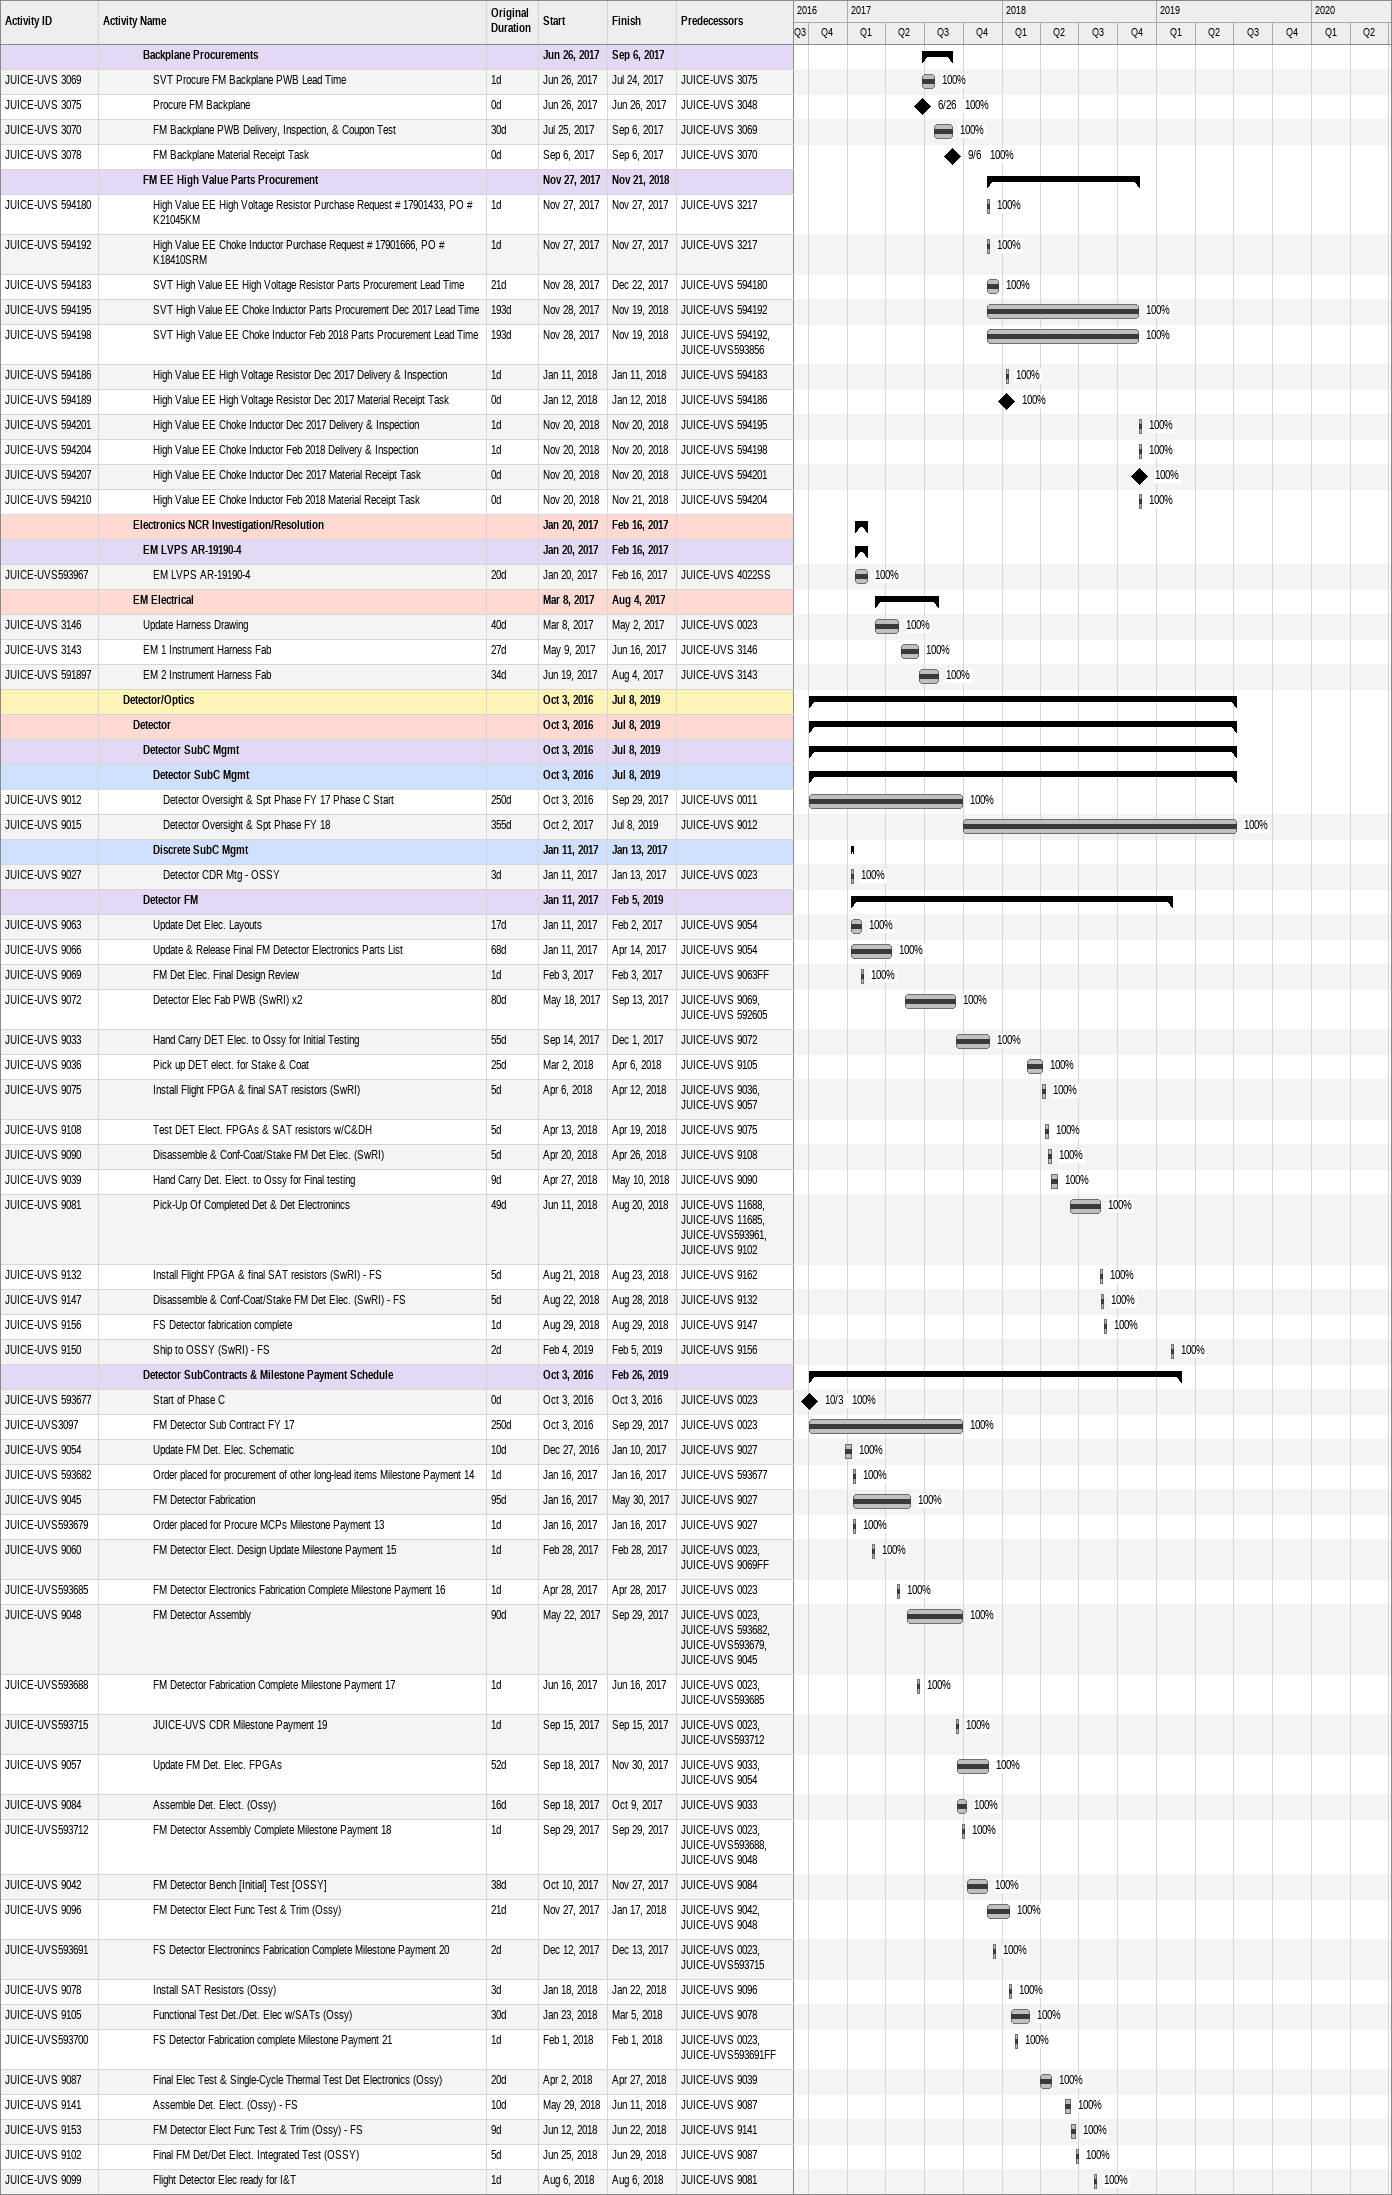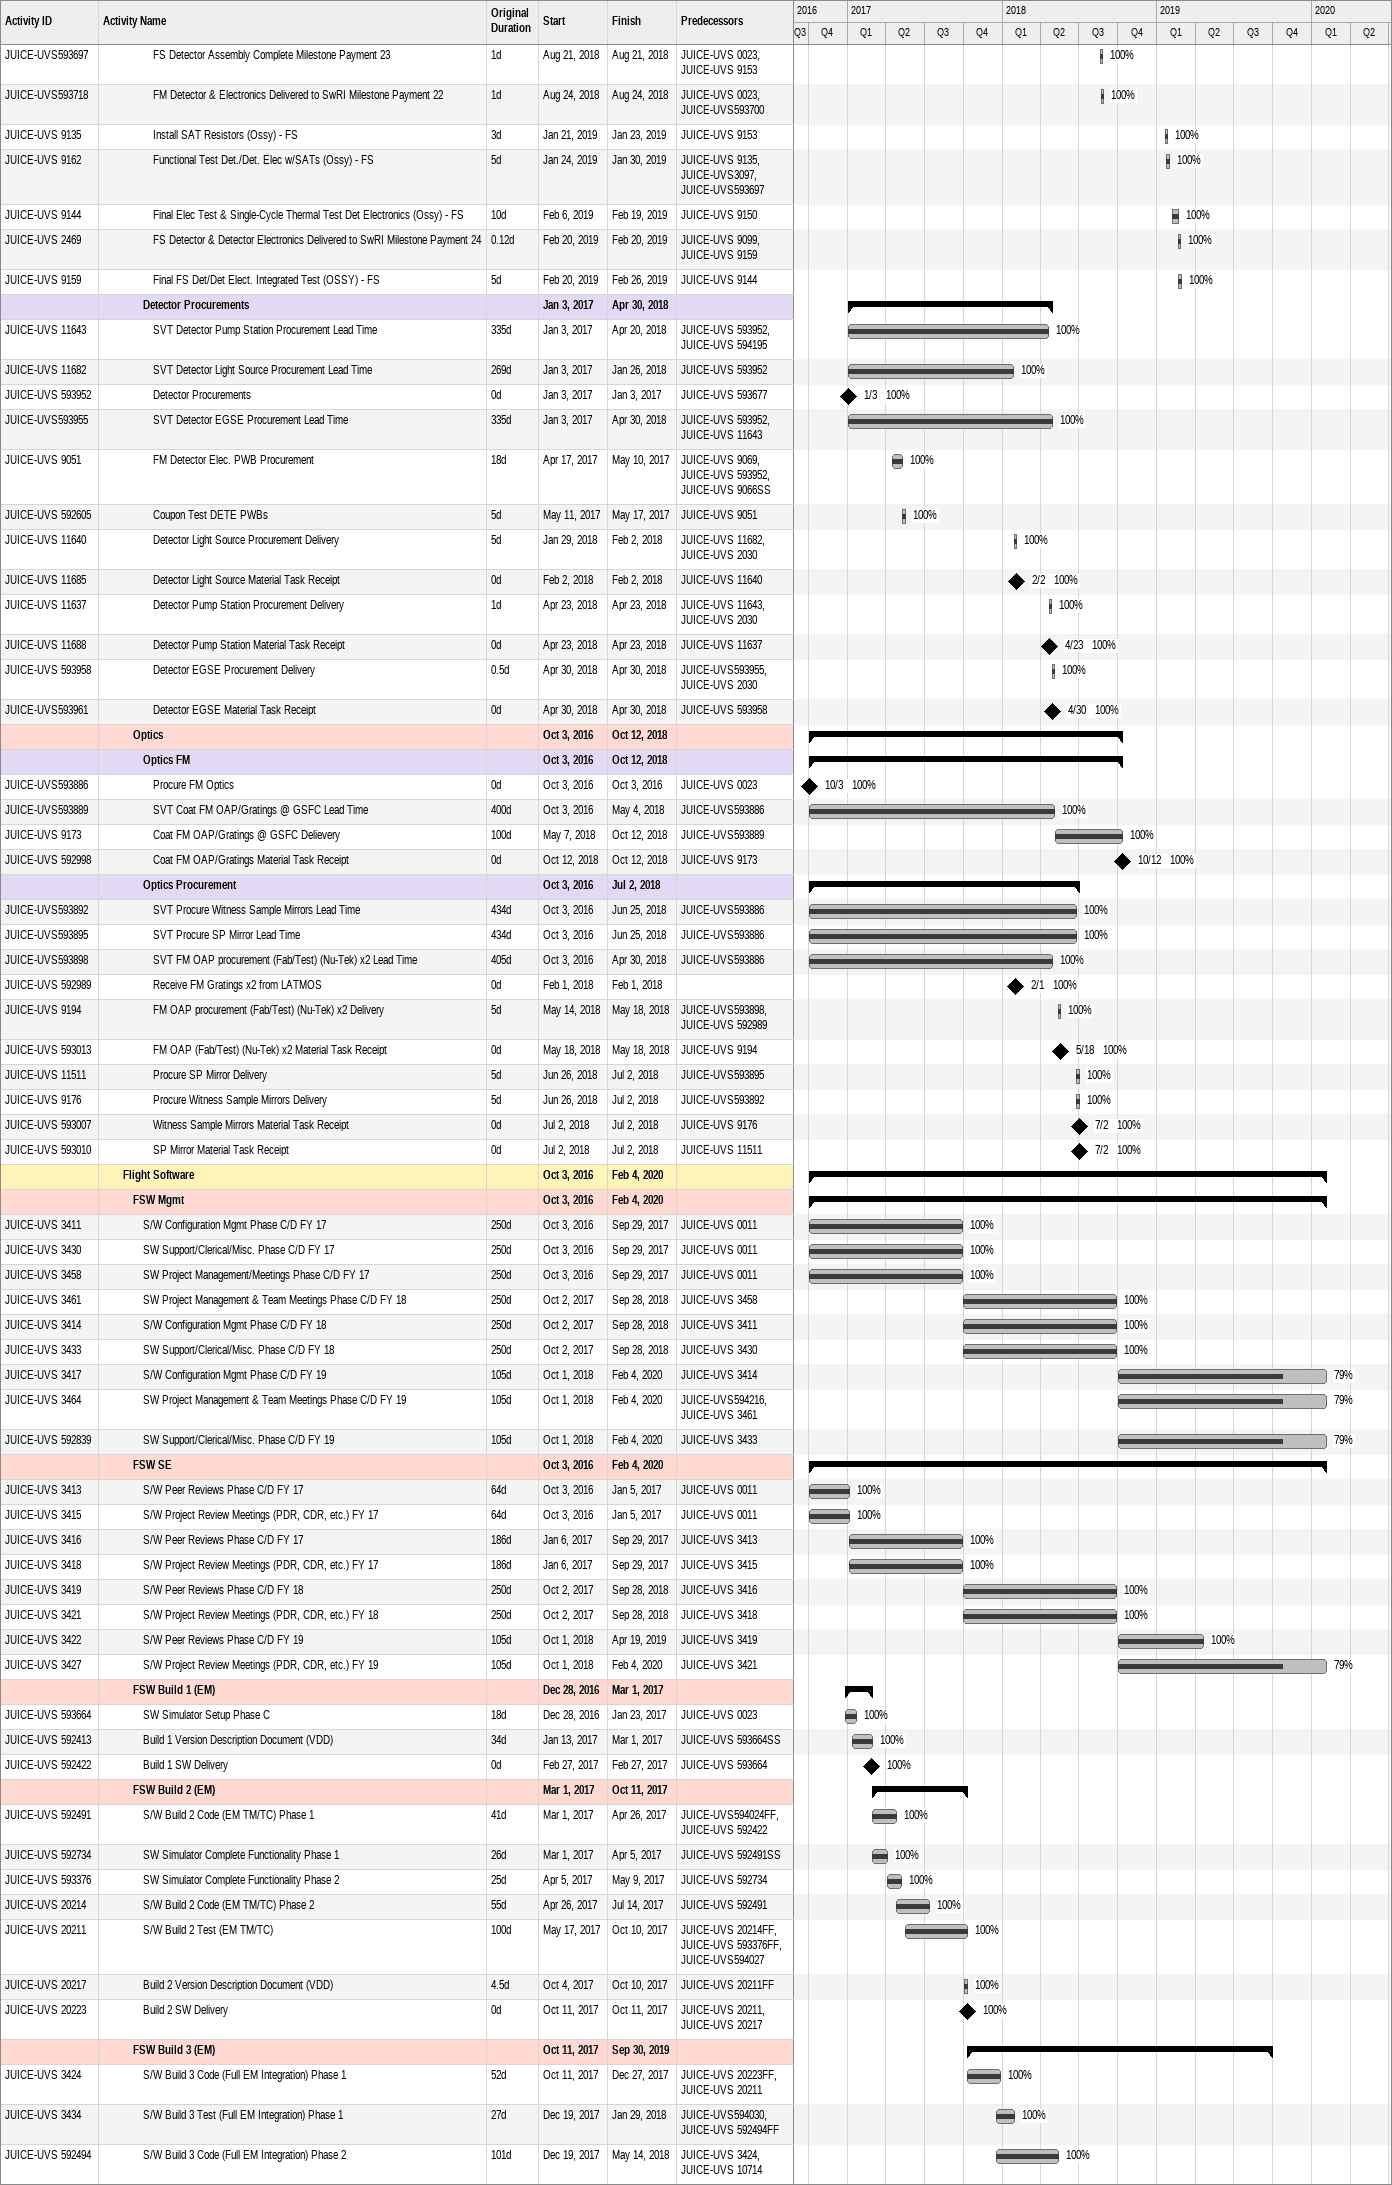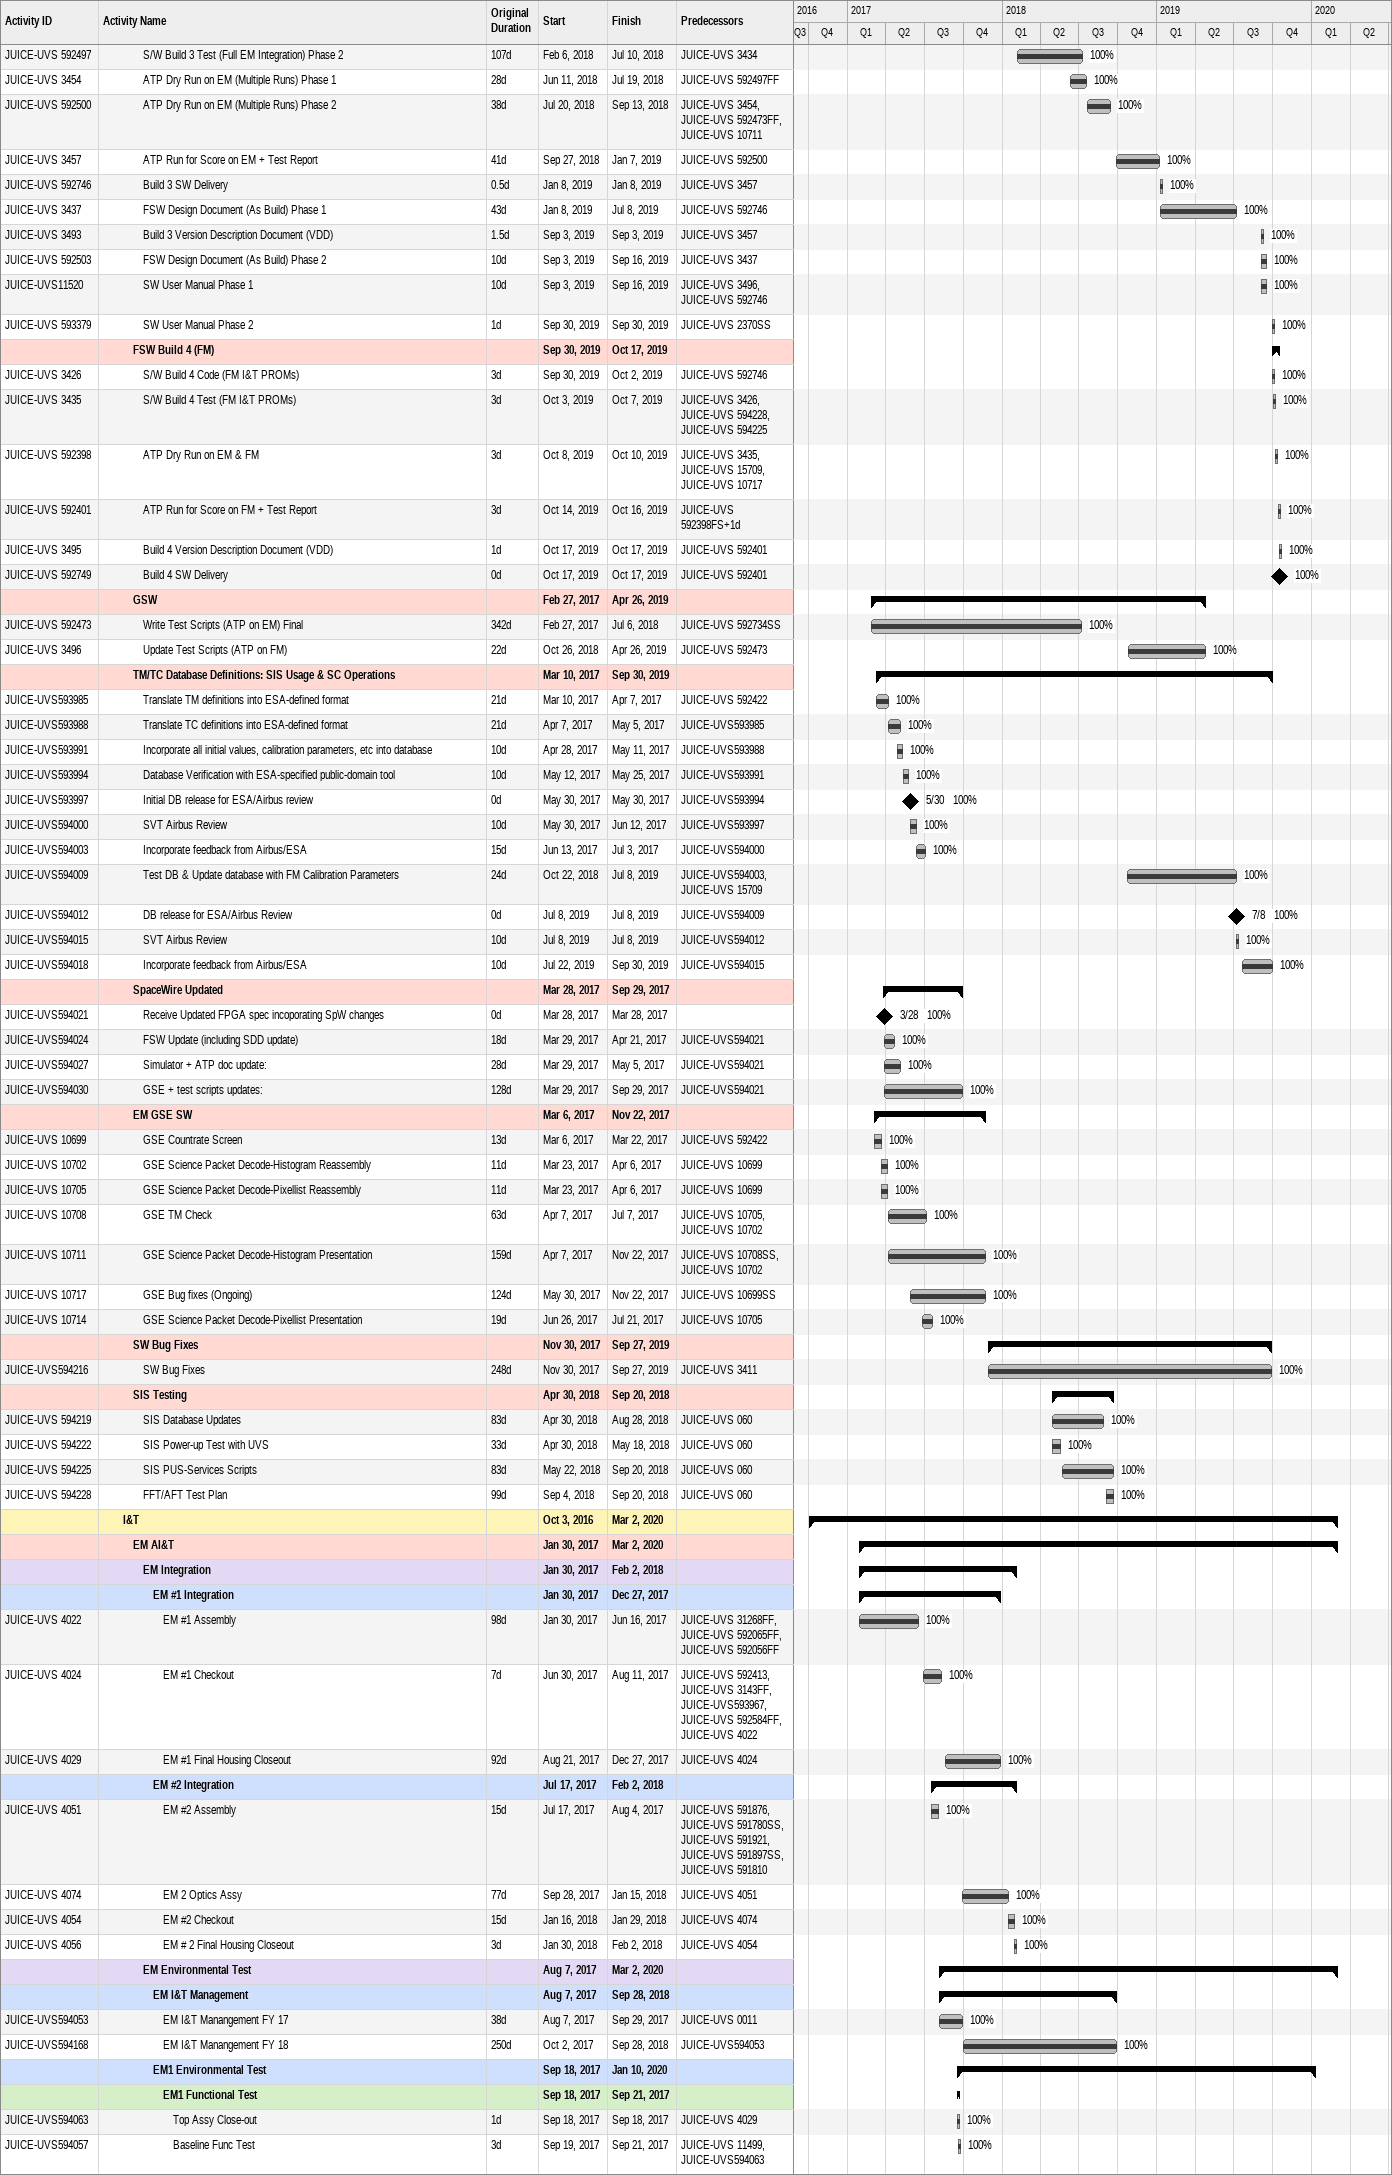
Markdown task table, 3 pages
| ID | Level | Task | Original duration | Start | Finish | Predecessors | % complete |
|---|---|---|---|---|---|---|---|
|  | 5 | **Backplane Procurements** |  | 2017-06-26 | 2017-09-06 |  |  |
| JUICE-UVS 3069 | 6 | SVT Procure FM Backplane PWB Lead Time | 1d | 2017-06-26 | 2017-07-24 | JUICE-UVS 3075 | 100 |
| JUICE-UVS 3075 | 6 | Procure FM Backplane | 0d | 2017-06-26 | 2017-06-26 | JUICE-UVS 3048 | 100 |
| JUICE-UVS 3070 | 6 | FM Backplane PWB Delivery, Inspection, & Coupon Test | 30d | 2017-07-25 | 2017-09-06 | JUICE-UVS 3069 | 100 |
| JUICE-UVS 3078 | 6 | FM Backplane Material Receipt Task | 0d | 2017-09-06 | 2017-09-06 | JUICE-UVS 3070 | 100 |
|  | 5 | **FM EE High Value Parts Procurement** |  | 2017-11-27 | 2018-11-21 |  |  |
| JUICE-UVS 594180 | 6 | High Value EE High Voltage Resistor Purchase Request # 17901433, PO # K21045KM | 1d | 2017-11-27 | 2017-11-27 | JUICE-UVS 3217 | 100 |
| JUICE-UVS 594192 | 6 | High Value EE Choke Inductor Purchase Request # 17901666, PO # K18410SRM | 1d | 2017-11-27 | 2017-11-27 | JUICE-UVS 3217 | 100 |
| JUICE-UVS 594183 | 6 | SVT High Value EE High Voltage Resistor Parts Procurement Lead Time | 21d | 2017-11-28 | 2017-12-22 | JUICE-UVS 594180 | 100 |
| JUICE-UVS 594195 | 6 | SVT High Value EE Choke Inductor Parts Procurement Dec 2017 Lead Time | 193d | 2017-11-28 | 2018-11-19 | JUICE-UVS 594192 | 100 |
| JUICE-UVS 594198 | 6 | SVT High Value EE Choke Inductor Feb 2018 Parts Procurement Lead Time | 193d | 2017-11-28 | 2018-11-19 | JUICE-UVS 594192, JUICE-UVS593856 | 100 |
| JUICE-UVS 594186 | 6 | High Value EE High Voltage Resistor Dec 2017 Delivery & Inspection | 1d | 2018-01-11 | 2018-01-11 | JUICE-UVS 594183 | 100 |
| JUICE-UVS 594189 | 6 | High Value EE High Voltage Resistor Dec 2017 Material Receipt Task | 0d | 2018-01-12 | 2018-01-12 | JUICE-UVS 594186 | 100 |
| JUICE-UVS 594201 | 6 | High Value EE Choke Inductor Dec 2017 Delivery & Inspection | 1d | 2018-11-20 | 2018-11-20 | JUICE-UVS 594195 | 100 |
| JUICE-UVS 594204 | 6 | High Value EE Choke Inductor Feb 2018 Delivery & Inspection | 1d | 2018-11-20 | 2018-11-20 | JUICE-UVS 594198 | 100 |
| JUICE-UVS 594207 | 6 | High Value EE Choke Inductor Dec 2017 Material Receipt Task | 0d | 2018-11-20 | 2018-11-20 | JUICE-UVS 594201 | 100 |
| JUICE-UVS 594210 | 6 | High Value EE Choke Inductor Feb 2018 Material Receipt Task | 0d | 2018-11-20 | 2018-11-21 | JUICE-UVS 594204 | 100 |
|  | 4 | **Electronics NCR Investigation/Resolution** |  | 2017-01-20 | 2017-02-16 |  |  |
|  | 5 | **EM LVPS AR-19190-4** |  | 2017-01-20 | 2017-02-16 |  |  |
| JUICE-UVS593967 | 6 | EM LVPS AR-19190-4 | 20d | 2017-01-20 | 2017-02-16 | JUICE-UVS 4022SS | 100 |
|  | 4 | **EM Electrical** |  | 2017-03-08 | 2017-08-04 |  |  |
| JUICE-UVS 3146 | 5 | Update Harness Drawing | 40d | 2017-03-08 | 2017-05-02 | JUICE-UVS 0023 | 100 |
| JUICE-UVS 3143 | 5 | EM 1 Instrument Harness Fab | 27d | 2017-05-09 | 2017-06-16 | JUICE-UVS 3146 | 100 |
| JUICE-UVS 591897 | 5 | EM 2 Instrument Harness Fab | 34d | 2017-06-19 | 2017-08-04 | JUICE-UVS 3143 | 100 |
|  | 3 | **Detector/Optics** |  | 2016-10-03 | 2019-07-08 |  |  |
|  | 4 | **Detector** |  | 2016-10-03 | 2019-07-08 |  |  |
|  | 5 | **Detector SubC Mgmt** |  | 2016-10-03 | 2019-07-08 |  |  |
|  | 6 | **Detector SubC Mgmt** |  | 2016-10-03 | 2019-07-08 |  |  |
| JUICE-UVS 9012 | 7 | Detector Oversight & Spt Phase FY 17 Phase C Start | 250d | 2016-10-03 | 2017-09-29 | JUICE-UVS 0011 | 100 |
| JUICE-UVS 9015 | 7 | Detector Oversight & Spt Phase FY 18 | 355d | 2017-10-02 | 2019-07-08 | JUICE-UVS 9012 | 100 |
|  | 6 | **Discrete SubC Mgmt** |  | 2017-01-11 | 2017-01-13 |  |  |
| JUICE-UVS 9027 | 7 | Detector CDR Mtg - OSSY | 3d | 2017-01-11 | 2017-01-13 | JUICE-UVS 0023 | 100 |
|  | 5 | **Detector FM** |  | 2017-01-11 | 2019-02-05 |  |  |
| JUICE-UVS 9063 | 6 | Update Det Elec. Layouts | 17d | 2017-01-11 | 2017-02-02 | JUICE-UVS 9054 | 100 |
| JUICE-UVS 9066 | 6 | Update & Release Final FM Detector Electronics Parts List | 68d | 2017-01-11 | 2017-04-14 | JUICE-UVS 9054 | 100 |
| JUICE-UVS 9069 | 6 | FM Det Elec. Final Design Review | 1d | 2017-02-03 | 2017-02-03 | JUICE-UVS 9063FF | 100 |
| JUICE-UVS 9072 | 6 | Detector Elec Fab PWB (SwRI) x2 | 80d | 2017-05-18 | 2017-09-13 | JUICE-UVS 9069, JUICE-UVS 592605 | 100 |
| JUICE-UVS 9033 | 6 | Hand Carry DET Elec. to Ossy for Initial Testing | 55d | 2017-09-14 | 2017-12-01 | JUICE-UVS 9072 | 100 |
| JUICE-UVS 9036 | 6 | Pick up DET elect. for Stake & Coat | 25d | 2018-03-02 | 2018-04-06 | JUICE-UVS 9105 | 100 |
| JUICE-UVS 9075 | 6 | Install Flight FPGA & final SAT resistors (SwRI) | 5d | 2018-04-06 | 2018-04-12 | JUICE-UVS 9036, JUICE-UVS 9057 | 100 |
| JUICE-UVS 9108 | 6 | Test DET Elect. FPGAs & SAT resistors w/C&DH | 5d | 2018-04-13 | 2018-04-19 | JUICE-UVS 9075 | 100 |
| JUICE-UVS 9090 | 6 | Disassemble & Conf-Coat/Stake FM Det Elec. (SwRI) | 5d | 2018-04-20 | 2018-04-26 | JUICE-UVS 9108 | 100 |
| JUICE-UVS 9039 | 6 | Hand Carry Det. Elect. to Ossy for Final testing | 9d | 2018-04-27 | 2018-05-10 | JUICE-UVS 9090 | 100 |
| JUICE-UVS 9081 | 6 | Pick-Up Of Completed Det & Det Electronincs | 49d | 2018-06-11 | 2018-08-20 | JUICE-UVS 11688, JUICE-UVS 11685, JUICE-UVS593961, JUICE-UVS 9102 | 100 |
| JUICE-UVS 9132 | 6 | Install Flight FPGA & final SAT resistors (SwRI) - FS | 5d | 2018-08-21 | 2018-08-23 | JUICE-UVS 9162 | 100 |
| JUICE-UVS 9147 | 6 | Disassemble & Conf-Coat/Stake FM Det Elec. (SwRI) - FS | 5d | 2018-08-22 | 2018-08-28 | JUICE-UVS 9132 | 100 |
| JUICE-UVS 9156 | 6 | FS Detector fabrication complete | 1d | 2018-08-29 | 2018-08-29 | JUICE-UVS 9147 | 100 |
| JUICE-UVS 9150 | 6 | Ship to OSSY (SwRI) - FS | 2d | 2019-02-04 | 2019-02-05 | JUICE-UVS 9156 | 100 |
|  | 5 | **Detector SubContracts & Milestone Payment Schedule** |  | 2016-10-03 | 2019-02-26 |  |  |
| JUICE-UVS 593677 | 6 | Start of Phase C | 0d | 2016-10-03 | 2016-10-03 | JUICE-UVS 0023 | 100 |
| JUICE-UVS3097 | 6 | FM Detector Sub Contract FY 17 | 250d | 2016-10-03 | 2017-09-29 | JUICE-UVS 0023 | 100 |
| JUICE-UVS 9054 | 6 | Update FM Det. Elec. Schematic | 10d | 2016-12-27 | 2017-01-10 | JUICE-UVS 9027 | 100 |
| JUICE-UVS 593682 | 6 | Order placed for procurement of other long-lead items Milestone Payment 14 | 1d | 2017-01-16 | 2017-01-16 | JUICE-UVS 593677 | 100 |
| JUICE-UVS 9045 | 6 | FM Detector Fabrication | 95d | 2017-01-16 | 2017-05-30 | JUICE-UVS 9027 | 100 |
| JUICE-UVS593679 | 6 | Order placed for Procure MCPs Milestone Payment 13 | 1d | 2017-01-16 | 2017-01-16 | JUICE-UVS 9027 | 100 |
| JUICE-UVS 9060 | 6 | FM Detector Elect. Design Update Milestone Payment 15 | 1d | 2017-02-28 | 2017-02-28 | JUICE-UVS 0023, JUICE-UVS 9069FF | 100 |
| JUICE-UVS593685 | 6 | FM Detector Electronics Fabrication Complete Milestone Payment 16 | 1d | 2017-04-28 | 2017-04-28 | JUICE-UVS 0023 | 100 |
| JUICE-UVS 9048 | 6 | FM Detector Assembly | 90d | 2017-05-22 | 2017-09-29 | JUICE-UVS 0023, JUICE-UVS 593682, JUICE-UVS593679, JUICE-UVS 9045 | 100 |
| JUICE-UVS593688 | 6 | FM Detector Fabrication Complete Milestone Payment 17 | 1d | 2017-06-16 | 2017-06-16 | JUICE-UVS 0023, JUICE-UVS593685 | 100 |
| JUICE-UVS593715 | 6 | JUICE-UVS CDR Milestone Payment 19 | 1d | 2017-09-15 | 2017-09-15 | JUICE-UVS 0023, JUICE-UVS593712 | 100 |
| JUICE-UVS 9057 | 6 | Update FM Det. Elec. FPGAs | 52d | 2017-09-18 | 2017-11-30 | JUICE-UVS 9033, JUICE-UVS 9054 | 100 |
| JUICE-UVS 9084 | 6 | Assemble Det. Elect. (Ossy) | 16d | 2017-09-18 | 2017-10-09 | JUICE-UVS 9033 | 100 |
| JUICE-UVS593712 | 6 | FM Detector Assembly Complete Milestone Payment 18 | 1d | 2017-09-29 | 2017-09-29 | JUICE-UVS 0023, JUICE-UVS593688, JUICE-UVS 9048 | 100 |
| JUICE-UVS 9042 | 6 | FM Detector Bench [Initial] Test [OSSY] | 38d | 2017-10-10 | 2017-11-27 | JUICE-UVS 9084 | 100 |
| JUICE-UVS 9096 | 6 | FM Detector Elect Func Test & Trim (Ossy) | 21d | 2017-11-27 | 2018-01-17 | JUICE-UVS 9042, JUICE-UVS 9048 | 100 |
| JUICE-UVS593691 | 6 | FS Detector Electronincs Fabrication Complete Milestone Payment 20 | 2d | 2017-12-12 | 2017-12-13 | JUICE-UVS 0023, JUICE-UVS593715 | 100 |
| JUICE-UVS 9078 | 6 | Install SAT Resistors (Ossy) | 3d | 2018-01-18 | 2018-01-22 | JUICE-UVS 9096 | 100 |
| JUICE-UVS 9105 | 6 | Functional Test Det./Det. Elec w/SATs (Ossy) | 30d | 2018-01-23 | 2018-03-05 | JUICE-UVS 9078 | 100 |
| JUICE-UVS593700 | 6 | FS Detector Fabrication complete Milestone Payment 21 | 1d | 2018-02-01 | 2018-02-01 | JUICE-UVS 0023, JUICE-UVS593691FF | 100 |
| JUICE-UVS 9087 | 6 | Final Elec Test & Single-Cycle Thermal Test Det Electronics (Ossy) | 20d | 2018-04-02 | 2018-04-27 | JUICE-UVS 9039 | 100 |
| JUICE-UVS 9141 | 6 | Assemble Det. Elect. (Ossy) - FS | 10d | 2018-05-29 | 2018-06-11 | JUICE-UVS 9087 | 100 |
| JUICE-UVS 9153 | 6 | FM Detector Elect Func Test & Trim (Ossy) - FS | 9d | 2018-06-12 | 2018-06-22 | JUICE-UVS 9141 | 100 |
| JUICE-UVS 9102 | 6 | Final FM Det/Det Elect. Integrated Test (OSSY) | 5d | 2018-06-25 | 2018-06-29 | JUICE-UVS 9087 | 100 |
| JUICE-UVS 9099 | 6 | Flight Detector Elec ready for I&T | 1d | 2018-08-06 | 2018-08-06 | JUICE-UVS 9081 | 100 |
| JUICE-UVS593697 | 6 | FS Detector Assembly Complete Milestone Payment 23 | 1d | 2018-08-21 | 2018-08-21 | JUICE-UVS 0023, JUICE-UVS 9153 | 100 |
| JUICE-UVS593718 | 6 | FM Detector & Electronics Delivered to SwRI Milestone Payment 22 | 1d | 2018-08-24 | 2018-08-24 | JUICE-UVS 0023, JUICE-UVS593700 | 100 |
| JUICE-UVS 9135 | 6 | Install SAT Resistors (Ossy) - FS | 3d | 2019-01-21 | 2019-01-23 | JUICE-UVS 9153 | 100 |
| JUICE-UVS 9162 | 6 | Functional Test Det./Det. Elec w/SATs (Ossy) - FS | 5d | 2019-01-24 | 2019-01-30 | JUICE-UVS 9135, JUICE-UVS3097, JUICE-UVS593697 | 100 |
| JUICE-UVS 9144 | 6 | Final Elec Test & Single-Cycle Thermal Test Det Electronics (Ossy) - FS | 10d | 2019-02-06 | 2019-02-19 | JUICE-UVS 9150 | 100 |
| JUICE-UVS 2469 | 6 | FS Detector & Detector Electronics Delivered to SwRI Milestone Payment 24 | 0.12d | 2019-02-20 | 2019-02-20 | JUICE-UVS 9099, JUICE-UVS 9159 | 100 |
| JUICE-UVS 9159 | 6 | Final FS Det/Det Elect. Integrated Test (OSSY) - FS | 5d | 2019-02-20 | 2019-02-26 | JUICE-UVS 9144 | 100 |
|  | 5 | **Detector Procurements** |  | 2017-01-03 | 2018-04-30 |  |  |
| JUICE-UVS 11643 | 6 | SVT Detector Pump Station Procurement Lead Time | 335d | 2017-01-03 | 2018-04-20 | JUICE-UVS 593952, JUICE-UVS 594195 | 100 |
| JUICE-UVS 11682 | 6 | SVT Detector Light Source Procurement Lead Time | 269d | 2017-01-03 | 2018-01-26 | JUICE-UVS 593952 | 100 |
| JUICE-UVS 593952 | 6 | Detector Procurements | 0d | 2017-01-03 | 2017-01-03 | JUICE-UVS 593677 | 100 |
| JUICE-UVS593955 | 6 | SVT Detector EGSE Procurement Lead Time | 335d | 2017-01-03 | 2018-04-30 | JUICE-UVS 593952, JUICE-UVS 11643 | 100 |
| JUICE-UVS 9051 | 6 | FM Detector Elec. PWB Procurement | 18d | 2017-04-17 | 2017-05-10 | JUICE-UVS 9069, JUICE-UVS 593952, JUICE-UVS 9066SS | 100 |
| JUICE-UVS 592605 | 6 | Coupon Test DETE PWBs | 5d | 2017-05-11 | 2017-05-17 | JUICE-UVS 9051 | 100 |
| JUICE-UVS 11640 | 6 | Detector Light Source Procurement Delivery | 5d | 2018-01-29 | 2018-02-02 | JUICE-UVS 11682, JUICE-UVS 2030 | 100 |
| JUICE-UVS 11685 | 6 | Detector Light Source Material Task Receipt | 0d | 2018-02-02 | 2018-02-02 | JUICE-UVS 11640 | 100 |
| JUICE-UVS 11637 | 6 | Detector Pump Station Procurement Delivery | 1d | 2018-04-23 | 2018-04-23 | JUICE-UVS 11643, JUICE-UVS 2030 | 100 |
| JUICE-UVS 11688 | 6 | Detector Pump Station Material Task Receipt | 0d | 2018-04-23 | 2018-04-23 | JUICE-UVS 11637 | 100 |
| JUICE-UVS 593958 | 6 | Detector EGSE Procurement Delivery | 0.5d | 2018-04-30 | 2018-04-30 | JUICE-UVS593955, JUICE-UVS 2030 | 100 |
| JUICE-UVS593961 | 6 | Detector EGSE Material Task Receipt | 0d | 2018-04-30 | 2018-04-30 | JUICE-UVS 593958 | 100 |
|  | 4 | **Optics** |  | 2016-10-03 | 2018-10-12 |  |  |
|  | 5 | **Optics FM** |  | 2016-10-03 | 2018-10-12 |  |  |
| JUICE-UVS593886 | 6 | Procure FM Optics | 0d | 2016-10-03 | 2016-10-03 | JUICE-UVS 0023 | 100 |
| JUICE-UVS593889 | 6 | SVT Coat FM OAP/Gratings @ GSFC Lead Time | 400d | 2016-10-03 | 2018-05-04 | JUICE-UVS593886 | 100 |
| JUICE-UVS 9173 | 6 | Coat FM OAP/Gratings @ GSFC Delievery | 100d | 2018-05-07 | 2018-10-12 | JUICE-UVS593889 | 100 |
| JUICE-UVS 592998 | 6 | Coat FM OAP/Gratings Material Task Receipt | 0d | 2018-10-12 | 2018-10-12 | JUICE-UVS 9173 | 100 |
|  | 5 | **Optics Procurement** |  | 2016-10-03 | 2018-07-02 |  |  |
| JUICE-UVS593892 | 6 | SVT Procure Witness Sample Mirrors Lead Time | 434d | 2016-10-03 | 2018-06-25 | JUICE-UVS593886 | 100 |
| JUICE-UVS593895 | 6 | SVT Procure SP Mirror Lead Time | 434d | 2016-10-03 | 2018-06-25 | JUICE-UVS593886 | 100 |
| JUICE-UVS593898 | 6 | SVT FM OAP procurement (Fab/Test) (Nu-Tek) x2 Lead Time | 405d | 2016-10-03 | 2018-04-30 | JUICE-UVS593886 | 100 |
| JUICE-UVS 592989 | 6 | Receive FM Gratings x2 from LATMOS | 0d | 2018-02-01 | 2018-02-01 |  | 100 |
| JUICE-UVS 9194 | 6 | FM OAP procurement (Fab/Test) (Nu-Tek) x2 Delivery | 5d | 2018-05-14 | 2018-05-18 | JUICE-UVS593898, JUICE-UVS 592989 | 100 |
| JUICE-UVS 593013 | 6 | FM OAP (Fab/Test) (Nu-Tek) x2 Material Task Receipt | 0d | 2018-05-18 | 2018-05-18 | JUICE-UVS 9194 | 100 |
| JUICE-UVS 11511 | 6 | Procure SP Mirror Delivery | 5d | 2018-06-26 | 2018-07-02 | JUICE-UVS593895 | 100 |
| JUICE-UVS 9176 | 6 | Procure Witness Sample Mirrors Delivery | 5d | 2018-06-26 | 2018-07-02 | JUICE-UVS593892 | 100 |
| JUICE-UVS 593007 | 6 | Witness Sample Mirrors Material Task Receipt | 0d | 2018-07-02 | 2018-07-02 | JUICE-UVS 9176 | 100 |
| JUICE-UVS 593010 | 6 | SP Mirror Material Task Receipt | 0d | 2018-07-02 | 2018-07-02 | JUICE-UVS 11511 | 100 |
|  | 3 | **Flight Software** |  | 2016-10-03 | 2020-02-04 |  |  |
|  | 4 | **FSW Mgmt** |  | 2016-10-03 | 2020-02-04 |  |  |
| JUICE-UVS 3411 | 5 | S/W Configuration Mgmt Phase C/D FY 17 | 250d | 2016-10-03 | 2017-09-29 | JUICE-UVS 0011 | 100 |
| JUICE-UVS 3430 | 5 | SW Support/Clerical/Misc. Phase C/D FY 17 | 250d | 2016-10-03 | 2017-09-29 | JUICE-UVS 0011 | 100 |
| JUICE-UVS 3458 | 5 | SW Project Management/Meetings Phase C/D FY 17 | 250d | 2016-10-03 | 2017-09-29 | JUICE-UVS 0011 | 100 |
| JUICE-UVS 3461 | 5 | SW Project Management & Team Meetings Phase C/D FY 18 | 250d | 2017-10-02 | 2018-09-28 | JUICE-UVS 3458 | 100 |
| JUICE-UVS 3414 | 5 | S/W Configuration Mgmt Phase C/D FY 18 | 250d | 2017-10-02 | 2018-09-28 | JUICE-UVS 3411 | 100 |
| JUICE-UVS 3433 | 5 | SW Support/Clerical/Misc. Phase C/D FY 18 | 250d | 2017-10-02 | 2018-09-28 | JUICE-UVS 3430 | 100 |
| JUICE-UVS 3417 | 5 | S/W Configuration Mgmt Phase C/D FY 19 | 105d | 2018-10-01 | 2020-02-04 | JUICE-UVS 3414 | 79 |
| JUICE-UVS 3464 | 5 | SW Project Management & Team Meetings Phase C/D FY 19 | 105d | 2018-10-01 | 2020-02-04 | JUICE-UVS594216, JUICE-UVS 3461 | 79 |
| JUICE-UVS 592839 | 5 | SW Support/Clerical/Misc. Phase C/D FY 19 | 105d | 2018-10-01 | 2020-02-04 | JUICE-UVS 3433 | 79 |
|  | 4 | **FSW SE** |  | 2016-10-03 | 2020-02-04 |  |  |
| JUICE-UVS 3413 | 5 | S/W Peer Reviews Phase C/D FY 17 | 64d | 2016-10-03 | 2017-01-05 | JUICE-UVS 0011 | 100 |
| JUICE-UVS 3415 | 5 | S/W Project Review Meetings (PDR, CDR, etc.) FY 17 | 64d | 2016-10-03 | 2017-01-05 | JUICE-UVS 0011 | 100 |
| JUICE-UVS 3416 | 5 | S/W Peer Reviews Phase C/D FY 17 | 186d | 2017-01-06 | 2017-09-29 | JUICE-UVS 3413 | 100 |
| JUICE-UVS 3418 | 5 | S/W Project Review Meetings (PDR, CDR, etc.) FY 17 | 186d | 2017-01-06 | 2017-09-29 | JUICE-UVS 3415 | 100 |
| JUICE-UVS 3419 | 5 | S/W Peer Reviews Phase C/D FY 18 | 250d | 2017-10-02 | 2018-09-28 | JUICE-UVS 3416 | 100 |
| JUICE-UVS 3421 | 5 | S/W Project Review Meetings (PDR, CDR, etc.) FY 18 | 250d | 2017-10-02 | 2018-09-28 | JUICE-UVS 3418 | 100 |
| JUICE-UVS 3422 | 5 | S/W Peer Reviews Phase C/D FY 19 | 105d | 2018-10-01 | 2019-04-19 | JUICE-UVS 3419 | 100 |
| JUICE-UVS 3427 | 5 | S/W Project Review Meetings (PDR, CDR, etc.) FY 19 | 105d | 2018-10-01 | 2020-02-04 | JUICE-UVS 3421 | 79 |
|  | 4 | **FSW Build 1 (EM)** |  | 2016-12-28 | 2017-03-01 |  |  |
| JUICE-UVS 593664 | 5 | SW Simulator Setup Phase C | 18d | 2016-12-28 | 2017-01-23 | JUICE-UVS 0023 | 100 |
| JUICE-UVS 592413 | 5 | Build 1 Version Description Document (VDD) | 34d | 2017-01-13 | 2017-03-01 | JUICE-UVS 593664SS | 100 |
| JUICE-UVS 592422 | 5 | Build 1 SW Delivery | 0d | 2017-02-27 | 2017-02-27 | JUICE-UVS 593664 | 100 |
|  | 4 | **FSW Build 2 (EM)** |  | 2017-03-01 | 2017-10-11 |  |  |
| JUICE-UVS 592491 | 5 | S/W Build 2 Code (EM TM/TC) Phase 1 | 41d | 2017-03-01 | 2017-04-26 | JUICE-UVS594024FF, JUICE-UVS 592422 | 100 |
| JUICE-UVS 592734 | 5 | SW Simulator Complete Functionality Phase 1 | 26d | 2017-03-01 | 2017-04-05 | JUICE-UVS 592491SS | 100 |
| JUICE-UVS 593376 | 5 | SW Simulator Complete Functionality Phase 2 | 25d | 2017-04-05 | 2017-05-09 | JUICE-UVS 592734 | 100 |
| JUICE-UVS 20214 | 5 | S/W Build 2 Code (EM TM/TC) Phase 2 | 55d | 2017-04-26 | 2017-07-14 | JUICE-UVS 592491 | 100 |
| JUICE-UVS 20211 | 5 | S/W Build 2 Test (EM TM/TC) | 100d | 2017-05-17 | 2017-10-10 | JUICE-UVS 20214FF, JUICE-UVS 593376FF, JUICE-UVS594027 | 100 |
| JUICE-UVS 20217 | 5 | Build 2 Version Description Document (VDD) | 4.5d | 2017-10-04 | 2017-10-10 | JUICE-UVS 20211FF | 100 |
| JUICE-UVS 20223 | 5 | Build 2 SW Delivery | 0d | 2017-10-11 | 2017-10-11 | JUICE-UVS 20211, JUICE-UVS 20217 | 100 |
|  | 4 | **FSW Build 3 (EM)** |  | 2017-10-11 | 2019-09-30 |  |  |
| JUICE-UVS 3424 | 5 | S/W Build 3 Code (Full EM Integration) Phase 1 | 52d | 2017-10-11 | 2017-12-27 | JUICE-UVS 20223FF, JUICE-UVS 20211 | 100 |
| JUICE-UVS 3434 | 5 | S/W Build 3 Test (Full EM Integration) Phase 1 | 27d | 2017-12-19 | 2018-01-29 | JUICE-UVS594030, JUICE-UVS 592494FF | 100 |
| JUICE-UVS 592494 | 5 | S/W Build 3 Code (Full EM Integration) Phase 2 | 101d | 2017-12-19 | 2018-05-14 | JUICE-UVS 3424, JUICE-UVS 10714 | 100 |
| JUICE-UVS 592497 | 5 | S/W Build 3 Test (Full EM Integration) Phase 2 | 107d | 2018-02-06 | 2018-07-10 | JUICE-UVS 3434 | 100 |
| JUICE-UVS 3454 | 5 | ATP Dry Run on EM (Multiple Runs) Phase 1 | 28d | 2018-06-11 | 2018-07-19 | JUICE-UVS 592497FF | 100 |
| JUICE-UVS 592500 | 5 | ATP Dry Run on EM (Multiple Runs) Phase 2 | 38d | 2018-07-20 | 2018-09-13 | JUICE-UVS 3454, JUICE-UVS 592473FF, JUICE-UVS 10711 | 100 |
| JUICE-UVS 3457 | 5 | ATP Run for Score on EM + Test Report | 41d | 2018-09-27 | 2019-01-07 | JUICE-UVS 592500 | 100 |
| JUICE-UVS 592746 | 5 | Build 3 SW Delivery | 0.5d | 2019-01-08 | 2019-01-08 | JUICE-UVS 3457 | 100 |
| JUICE-UVS 3437 | 5 | FSW Design Document (As Build) Phase 1 | 43d | 2019-01-08 | 2019-07-08 | JUICE-UVS 592746 | 100 |
| JUICE-UVS 3493 | 5 | Build 3 Version Description Document (VDD) | 1.5d | 2019-09-03 | 2019-09-03 | JUICE-UVS 3457 | 100 |
| JUICE-UVS 592503 | 5 | FSW Design Document (As Build) Phase 2 | 10d | 2019-09-03 | 2019-09-16 | JUICE-UVS 3437 | 100 |
| JUICE-UVS11520 | 5 | SW User Manual Phase 1 | 10d | 2019-09-03 | 2019-09-16 | JUICE-UVS 3496, JUICE-UVS 592746 | 100 |
| JUICE-UVS 593379 | 5 | SW User Manual Phase 2 | 1d | 2019-09-30 | 2019-09-30 | JUICE-UVS 2370SS | 100 |
|  | 4 | **FSW Build 4 (FM)** |  | 2019-09-30 | 2019-10-17 |  |  |
| JUICE-UVS 3426 | 5 | S/W Build 4 Code (FM I&T PROMs) | 3d | 2019-09-30 | 2019-10-02 | JUICE-UVS 592746 | 100 |
| JUICE-UVS 3435 | 5 | S/W Build 4 Test (FM I&T PROMs) | 3d | 2019-10-03 | 2019-10-07 | JUICE-UVS 3426, JUICE-UVS 594228, JUICE-UVS 594225 | 100 |
| JUICE-UVS 592398 | 5 | ATP Dry Run on EM & FM | 3d | 2019-10-08 | 2019-10-10 | JUICE-UVS 3435, JUICE-UVS 15709, JUICE-UVS 10717 | 100 |
| JUICE-UVS 592401 | 5 | ATP Run for Score on FM + Test Report | 3d | 2019-10-14 | 2019-10-16 | JUICE-UVS 592398FS+1d | 100 |
| JUICE-UVS 3495 | 5 | Build 4 Version Description Document (VDD) | 1d | 2019-10-17 | 2019-10-17 | JUICE-UVS 592401 | 100 |
| JUICE-UVS 592749 | 5 | Build 4 SW Delivery | 0d | 2019-10-17 | 2019-10-17 | JUICE-UVS 592401 | 100 |
|  | 4 | **GSW** |  | 2017-02-27 | 2019-04-26 |  |  |
| JUICE-UVS 592473 | 5 | Write Test Scripts (ATP on EM) Final | 342d | 2017-02-27 | 2018-07-06 | JUICE-UVS 592734SS | 100 |
| JUICE-UVS 3496 | 5 | Update Test Scripts (ATP on FM) | 22d | 2018-10-26 | 2019-04-26 | JUICE-UVS 592473 | 100 |
|  | 4 | **TM/TC Database Definitions: SIS Usage & SC Operations** |  | 2017-03-10 | 2019-09-30 |  |  |
| JUICE-UVS593985 | 5 | Translate TM definitions into ESA-defined format | 21d | 2017-03-10 | 2017-04-07 | JUICE-UVS 592422 | 100 |
| JUICE-UVS593988 | 5 | Translate TC definitions into ESA-defined format | 21d | 2017-04-07 | 2017-05-05 | JUICE-UVS593985 | 100 |
| JUICE-UVS593991 | 5 | Incorporate all initial values, calibration parameters, etc into database | 10d | 2017-04-28 | 2017-05-11 | JUICE-UVS593988 | 100 |
| JUICE-UVS593994 | 5 | Database Verification with ESA-specified public-domain tool | 10d | 2017-05-12 | 2017-05-25 | JUICE-UVS593991 | 100 |
| JUICE-UVS593997 | 5 | Initial DB release for ESA/Airbus review | 0d | 2017-05-30 | 2017-05-30 | JUICE-UVS593994 | 100 |
| JUICE-UVS594000 | 5 | SVT Airbus Review | 10d | 2017-05-30 | 2017-06-12 | JUICE-UVS593997 | 100 |
| JUICE-UVS594003 | 5 | Incorporate feedback from Airbus/ESA | 15d | 2017-06-13 | 2017-07-03 | JUICE-UVS594000 | 100 |
| JUICE-UVS594009 | 5 | Test DB & Update database with FM Calibration Parameters | 24d | 2018-10-22 | 2019-07-08 | JUICE-UVS594003, JUICE-UVS 15709 | 100 |
| JUICE-UVS594012 | 5 | DB release for ESA/Airbus Review | 0d | 2019-07-08 | 2019-07-08 | JUICE-UVS594009 | 100 |
| JUICE-UVS594015 | 5 | SVT Airbus Review | 10d | 2019-07-08 | 2019-07-08 | JUICE-UVS594012 | 100 |
| JUICE-UVS594018 | 5 | Incorporate feedback from Airbus/ESA | 10d | 2019-07-22 | 2019-09-30 | JUICE-UVS594015 | 100 |
|  | 4 | **SpaceWire Updated** |  | 2017-03-28 | 2017-09-29 |  |  |
| JUICE-UVS594021 | 5 | Receive Updated FPGA spec incoporating SpW changes | 0d | 2017-03-28 | 2017-03-28 |  | 100 |
| JUICE-UVS594024 | 5 | FSW Update (including SDD update) | 18d | 2017-03-29 | 2017-04-21 | JUICE-UVS594021 | 100 |
| JUICE-UVS594027 | 5 | Simulator + ATP doc update: | 28d | 2017-03-29 | 2017-05-05 | JUICE-UVS594021 | 100 |
| JUICE-UVS594030 | 5 | GSE + test scripts updates: | 128d | 2017-03-29 | 2017-09-29 | JUICE-UVS594021 | 100 |
|  | 4 | **EM GSE SW** |  | 2017-03-06 | 2017-11-22 |  |  |
| JUICE-UVS 10699 | 5 | GSE Countrate Screen | 13d | 2017-03-06 | 2017-03-22 | JUICE-UVS 592422 | 100 |
| JUICE-UVS 10702 | 5 | GSE Science Packet Decode-Histogram Reassembly | 11d | 2017-03-23 | 2017-04-06 | JUICE-UVS 10699 | 100 |
| JUICE-UVS 10705 | 5 | GSE Science Packet Decode-Pixellist Reassembly | 11d | 2017-03-23 | 2017-04-06 | JUICE-UVS 10699 | 100 |
| JUICE-UVS 10708 | 5 | GSE TM Check | 63d | 2017-04-07 | 2017-07-07 | JUICE-UVS 10705, JUICE-UVS 10702 | 100 |
| JUICE-UVS 10711 | 5 | GSE Science Packet Decode-Histogram Presentation | 159d | 2017-04-07 | 2017-11-22 | JUICE-UVS 10708SS, JUICE-UVS 10702 | 100 |
| JUICE-UVS 10717 | 5 | GSE Bug fixes (Ongoing) | 124d | 2017-05-30 | 2017-11-22 | JUICE-UVS 10699SS | 100 |
| JUICE-UVS 10714 | 5 | GSE Science Packet Decode-Pixellist Presentation | 19d | 2017-06-26 | 2017-07-21 | JUICE-UVS 10705 | 100 |
|  | 4 | **SW Bug Fixes** |  | 2017-11-30 | 2019-09-27 |  |  |
| JUICE-UVS594216 | 5 | SW Bug Fixes | 248d | 2017-11-30 | 2019-09-27 | JUICE-UVS 3411 | 100 |
|  | 4 | **SIS Testing** |  | 2018-04-30 | 2018-09-20 |  |  |
| JUICE-UVS 594219 | 5 | SIS Database Updates | 83d | 2018-04-30 | 2018-08-28 | JUICE-UVS 060 | 100 |
| JUICE-UVS 594222 | 5 | SIS Power-up Test with UVS | 33d | 2018-04-30 | 2018-05-18 | JUICE-UVS 060 | 100 |
| JUICE-UVS 594225 | 5 | SIS PUS-Services Scripts | 83d | 2018-05-22 | 2018-09-20 | JUICE-UVS 060 | 100 |
| JUICE-UVS 594228 | 5 | FFT/AFT Test Plan | 99d | 2018-09-04 | 2018-09-20 | JUICE-UVS 060 | 100 |
|  | 3 | **I&T** |  | 2016-10-03 | 2020-03-02 |  |  |
|  | 4 | **EM AI&T** |  | 2017-01-30 | 2020-03-02 |  |  |
|  | 5 | **EM Integration** |  | 2017-01-30 | 2018-02-02 |  |  |
|  | 6 | **EM #1 Integration** |  | 2017-01-30 | 2017-12-27 |  |  |
| JUICE-UVS 4022 | 7 | EM #1 Assembly | 98d | 2017-01-30 | 2017-06-16 | JUICE-UVS 31268FF, JUICE-UVS 592065FF, JUICE-UVS 592056FF | 100 |
| JUICE-UVS 4024 | 7 | EM #1 Checkout | 7d | 2017-06-30 | 2017-08-11 | JUICE-UVS 592413, JUICE-UVS 3143FF, JUICE-UVS593967, JUICE-UVS 592584FF, JUICE-UVS 4022 | 100 |
| JUICE-UVS 4029 | 7 | EM #1 Final Housing Closeout | 92d | 2017-08-21 | 2017-12-27 | JUICE-UVS 4024 | 100 |
|  | 6 | **EM #2 Integration** |  | 2017-07-17 | 2018-02-02 |  |  |
| JUICE-UVS 4051 | 7 | EM #2 Assembly | 15d | 2017-07-17 | 2017-08-04 | JUICE-UVS 591876, JUICE-UVS 591780SS, JUICE-UVS 591921, JUICE-UVS 591897SS, JUICE-UVS 591810 | 100 |
| JUICE-UVS 4074 | 7 | EM 2 Optics Assy | 77d | 2017-09-28 | 2018-01-15 | JUICE-UVS 4051 | 100 |
| JUICE-UVS 4054 | 7 | EM #2 Checkout | 15d | 2018-01-16 | 2018-01-29 | JUICE-UVS 4074 | 100 |
| JUICE-UVS 4056 | 7 | EM # 2 Final Housing Closeout | 3d | 2018-01-30 | 2018-02-02 | JUICE-UVS 4054 | 100 |
|  | 5 | **EM Environmental Test** |  | 2017-08-07 | 2020-03-02 |  |  |
|  | 6 | **EM I&T Management** |  | 2017-08-07 | 2018-09-28 |  |  |
| JUICE-UVS594053 | 7 | EM I&T Manangement FY 17 | 38d | 2017-08-07 | 2017-09-29 | JUICE-UVS 0011 | 100 |
| JUICE-UVS594168 | 7 | EM I&T Manangement FY 18 | 250d | 2017-10-02 | 2018-09-28 | JUICE-UVS594053 | 100 |
|  | 6 | **EM1 Environmental Test** |  | 2017-09-18 | 2020-01-10 |  |  |
|  | 7 | **EM1 Functional Test** |  | 2017-09-18 | 2017-09-21 |  |  |
| JUICE-UVS594063 | 8 | Top Assy Close-out | 1d | 2017-09-18 | 2017-09-18 | JUICE-UVS 4029 | 100 |
| JUICE-UVS594057 | 8 | Baseline Func Test | 3d | 2017-09-19 | 2017-09-21 | JUICE-UVS 11499, JUICE-UVS594063 | 100 |
